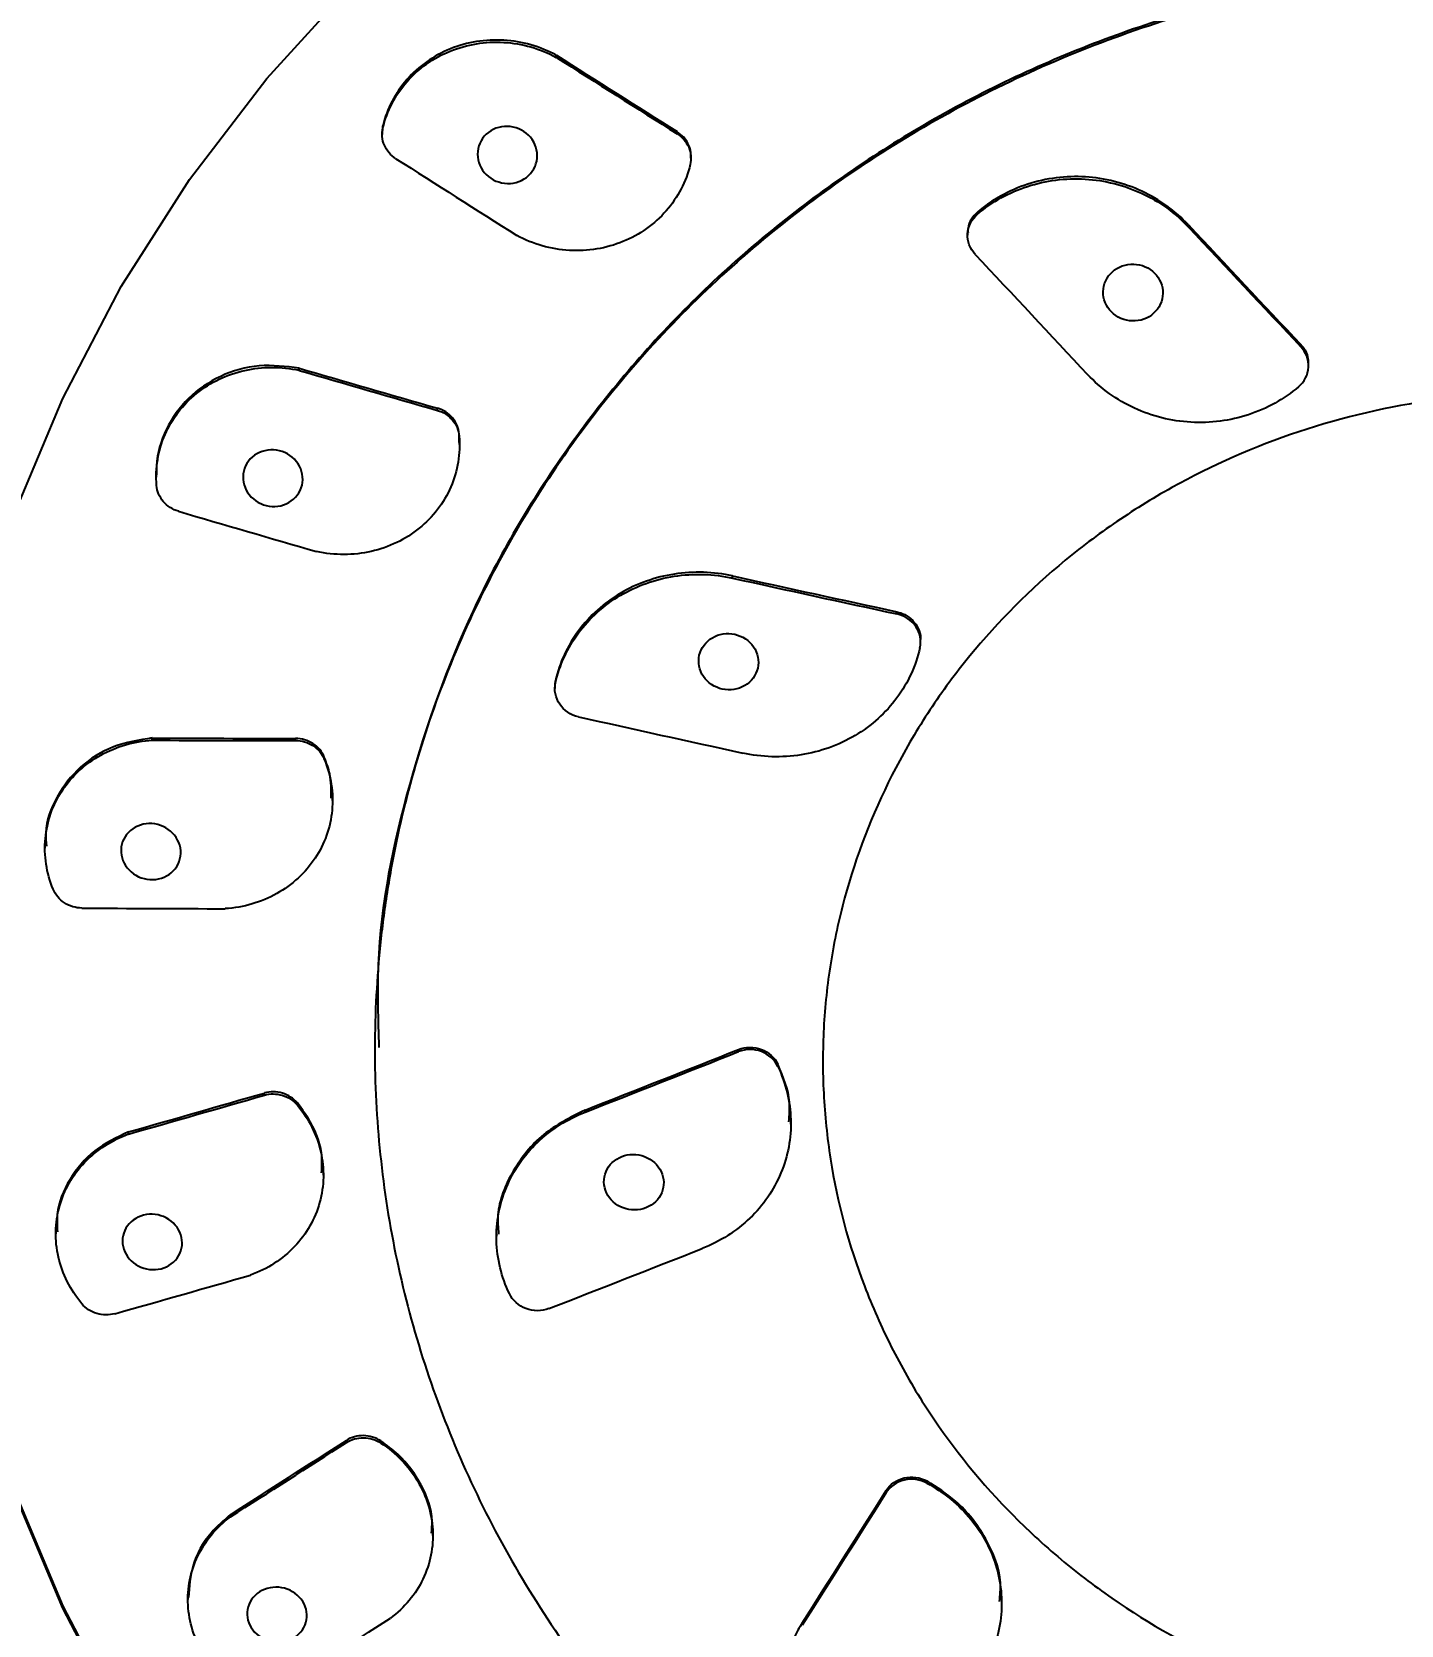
# Model space of a CAD drawing. Header units: millimetres. Extents: x 789 to 1209, y -1956 to -1362.
# Drawn here: x 927.56 to 944.52, y -1479.73 to -1459.99 of the extents above; entities that cross this region are included whole.
import ezdxf

# ---------------------------------------------------------------- set-up
doc = ezdxf.new("R2010")
doc.units = ezdxf.units.MM
doc.header["$LTSCALE"] = 0.1
doc.layers.get('0').update_dxf_attribs({"lineweight": 13})
doc.layers.add('DIM', color=3, linetype='Continuous', lineweight=9)
doc.styles.get("Standard").update_dxf_attribs({"font": 'arial.ttf'})
doc.dimstyles.new('ISO-25', dxfattribs={"dimtxt": 2.5, "dimasz": 2.5, "dimexe": 1.25, "dimexo": 0.625, "dimtad": 1, "dimlfac": 1.333333, "dimtxsty": 'Standard', "dimcen": 2.5, "dimadec": 0, "dimazin": 0, "dimtfac": 1, "dimtmove": 0, "dimatfit": 3, "dimfxl": 0, "dimarcsym": 0})

# ---------------------------------------------------------------- blocks, each defined once
blk = doc.blocks.new('*D54')
at = {"layer": 'Defpoints', "color": 0}
for p in [(909.751, -1423.334), (982.725, -1470.522), (909.751, -1471.879)]:
    blk.add_point(p, dxfattribs=at)
at = {"layer": 'DIM', "color": 0, "linetype": 'ByBlock', "lineweight": -2}
for p, q in [((909.751, -1471.254), (909.751, -1422.084)), ((982.725, -1469.897), (982.725, -1422.084)), ((978.725, -1423.334), (913.751, -1423.334))]:
    blk.add_line(p, q, dxfattribs=at)
at = {"layer": 'DIM', "color": 0}
for points in [[(913.751, -1422.667), (913.751, -1424), (909.751, -1423.334)], [(978.725, -1422.667), (978.725, -1424), (982.725, -1423.334)]]:
    blk.add_solid(points, dxfattribs=at)
at = {"layer": 'DIM', "color": 0, "insert": (946.238, -1420.666), "char_height": 4, "attachment_point": 5}
blk.add_mtext('97', dxfattribs=at)

msp = doc.modelspace()

# ---------------------------------------------------------------- linework, layer by layer
at = {"color": 7, "linetype": 'Continuous', "lineweight": 25}
for p, q in [((934.058, -1460.309), (934.058, -1460.282)), ((931.9, -1461.235), (931.9, -1461.262)), ((931.91, -1461.157), (931.901, -1461.235)), ((931.91, -1461.183), (931.91, -1461.157)), ((935.555, -1461.256), (935.555, -1461.229)), ((935.726, -1461.557), (935.726, -1461.53)), ((939.275, -1462.252), (939.275, -1462.225)), ((939.153, -1462.484), (939.153, -1462.511)), ((941.888, -1462.41), (941.888, -1462.383)), ((943.28, -1463.892), (943.28, -1463.866)), ((943.375, -1464.129), (943.375, -1464.103)), ((930.873, -1464.185), (930.873, -1464.159)), ((932.585, -1464.681), (932.585, -1464.654)), ((932.855, -1465.077), (932.855, -1464.973)), ((932.855, -1465), (932.855, -1464.973)), ((932.859, -1465.104), (932.859, -1465.077)), ((929.102, -1465.48), (929.102, -1465.507)), ((936.242, -1466.759), (936.242, -1466.732)), ((938.277, -1467.202), (938.277, -1467.176)), ((938.57, -1467.55), (938.57, -1467.523)), ((934.048, -1468.057), (934.048, -1468.03)), ((934.04, -1468.101), (934.039, -1468.127)), ((929.053, -1468.766), (929.053, -1468.739)), ((930.828, -1468.771), (930.828, -1468.744)), ((931.184, -1469.002), (931.184, -1468.975)), ((931.286, -1469.512), (931.286, -1469.485)), ((927.723, -1470.078), (927.723, -1470.104)), ((931.81, -1472.572), (931.81, -1472.598)), ((936.315, -1472.624), (936.315, -1472.598)), ((936.803, -1472.808), (936.803, -1472.781)), ((937.36, -1472.721), (937.36, -1472.747)), ((930.441, -1473.163), (930.441, -1473.136)), ((930.85, -1473.286), (930.85, -1473.26)), ((934.414, -1473.374), (934.414, -1473.347)), ((936.963, -1473.521), (936.963, -1473.494)), ((928.76, -1473.644), (928.76, -1473.618)), ((931.172, -1474.153), (931.172, -1474.126)), ((927.857, -1474.854), (927.857, -1474.88)), ((933.317, -1474.884), (933.317, -1474.911)), ((931.457, -1477.466), (931.457, -1477.439)), ((931.884, -1477.472), (931.884, -1477.445)), ((938.144, -1478.086), (938.144, -1478.059)), ((938.649, -1477.969), (938.65, -1477.942)), ((930.021, -1478.386), (930.021, -1478.359)), ((932.529, -1478.616), (932.529, -1478.589)), ((929.494, -1479.385), (929.494, -1479.411)), ((939.575, -1479.462), (939.575, -1479.435)), ((937.104, -1479.727), (937.104, -1479.701))]:
    msp.add_line(p, q, dxfattribs=at)
at = {"color": 7, "linetype": 'Continuous', "lineweight": 25, "flags": 128}
for points in [[(928.668, -1480.903), (927.943, -1479.518), (927.342, -1478.082), (926.871, -1476.604), (926.532, -1475.096), (926.328, -1473.566), (926.26, -1472.025), (926.328, -1470.485), (926.532, -1468.955), (926.871, -1467.446), (927.342, -1465.969), (927.943, -1464.533), (928.668, -1463.148), (929.513, -1461.823), (930.473, -1460.569), (931.54, -1459.392)], [(926.26, -1471.999), (926.328, -1473.539), (926.532, -1475.069), (926.871, -1476.578), (927.342, -1478.055), (927.943, -1479.492), (928.668, -1480.877)], [(937.104, -1479.701), (937.234, -1479.496), (937.364, -1479.291), (937.494, -1479.086), (937.624, -1478.881), (937.754, -1478.676), (937.884, -1478.471), (938.014, -1478.265), (938.144, -1478.059)], [(938.144, -1478.086), (938.014, -1478.292), (937.884, -1478.497), (937.754, -1478.703), (937.624, -1478.908), (937.494, -1479.113), (937.364, -1479.318), (937.234, -1479.523), (937.104, -1479.727)]]:
    msp.add_lwpolyline(points, dxfattribs=at)
at = {"color": 7, "linetype": 'Continuous', "lineweight": 25}
for centre, radius, start, end in [((1262.751, -942.513), 613.289, 237.591572, 237.757041), ((1268.673, -933.169), 624.374, 237.593645, 237.756175), ((1259.977, -946.756), 610.368, 237.504971, 237.67139), ((1477.52, -960.58), 733.968, 223.132321, 223.291077), ((1478.504, -959.679), 735.32, 223.132687, 223.29115), ((1478.406, -959.627), 737.444, 223.01981, 223.178147), ((1083.883, -938.795), 547.192, 253.76196, 253.94858), ((1084.247, -937.53), 548.534, 253.76321, 253.94937), ((1083.839, -938.911), 549.189, 253.6649, 253.85094), ((1051.627, -941.967), 537.301, 257.5991, 257.82124), ((1052.376, -938.543), 540.832, 257.60013, 257.82082), ((1051.746, -941.365), 540.03, 257.44243, 257.66358), ((931.382, -945.004), 523.741, 269.74524, 269.93944), ((931.375, -945.03), 523.742, 269.74595, 269.94015), ((931.447, -946.06), 524.796, 269.64329, 269.8371), ((736.007, -967.494), 543.372, 291.41625, 291.63172), ((736.327, -968.341), 542.491, 291.41637, 291.63219), ((783.16, -962.119), 531.818, 285.88922, 286.07757), ((784.133, -965.566), 528.262, 285.88928, 286.0789), ((737.743, -971.563), 541.077, 291.26309, 291.47925), ((785.271, -969.022), 526.721, 285.78896, 285.97904), ((620.91, -994.06), 574.539, 302.548555, 302.718701), ((620.13, -992.885), 575.972, 302.549701, 302.719425), ((622.003, -995.462), 574.918, 302.459731, 302.629596)]:
    msp.add_arc(centre, radius, start, end, dxfattribs=at)
at = {"color": 7, "linetype": 'Continuous'}
for points, knots in [([(946.178, -1433.594), (945.358, -1433.614), (944.51, -1433.634), (943.114, -1433.716), (942.58, -1433.759), (941.527, -1433.872), (941.005, -1433.94), (939.657, -1434.145), (938.84, -1434.296), (937.208, -1434.649), (936.395, -1434.852), (934.789, -1435.312), (933.994, -1435.568), (931.643, -1436.411), (930.115, -1437.075), (925.657, -1439.375), (922.901, -1441.313), (918.479, -1445.446), (916.706, -1447.539), (914.069, -1451.535), (913.089, -1453.367), (911.885, -1456.233), (911.528, -1457.211), (910.919, -1459.154), (910.663, -1460.122), (910.31, -1461.792), (910.191, -1462.479), (910.031, -1463.577), (909.977, -1463.994), (909.849, -1465.091), (909.776, -1465.807), (909.742, -1466.755), (909.737, -1466.951), (909.737, -1467.282), (909.738, -1467.417), (909.744, -1467.68), (909.75, -1467.815), (909.832, -1468.922)], [0, 0, 0, 0, 0.0460635, 0.0460635, 0.0735971, 0.0735971, 0.1011307, 0.1011307, 0.1452193, 0.1452193, 0.1893079, 0.1893079, 0.2333965, 0.2333965, 0.3215737, 0.3215737, 0.5003563, 0.5003563, 0.6483496, 0.6483496, 0.7619869, 0.7619869, 0.8194737, 0.8194737, 0.8746694, 0.8746694, 0.9132682, 0.9132682, 0.9371293, 0.9371293, 0.9764123, 0.9764123, 0.9864562, 0.9864562, 0.9932218, 0.9932218, 0.9996222, 0.9996222, 0.9996222, 0.9996222]), ([(975.472, -1491.775), (977.214, -1489.589), (978.675, -1487.206), (981.092, -1481.883), (981.964, -1478.911), (982.841, -1472.852), (982.843, -1469.767), (981.98, -1463.706), (981.112, -1460.733), (978.576, -1455.112), (976.904, -1452.465), (972.886, -1447.684), (970.536, -1445.55), (965.331, -1441.94), (962.472, -1440.464), (956.45, -1438.268), (953.284, -1437.548), (946.865, -1436.912), (943.609, -1436.996), (937.236, -1437.961), (934.116, -1438.843), (928.229, -1441.346), (925.46, -1442.968), (920.472, -1446.842), (918.249, -1449.097), (914.833, -1453.656), (913.526, -1455.89), (911.47, -1460.574), (910.718, -1463.026), (909.81, -1468.029), (909.653, -1470.577), (909.974, -1476.2), (910.6, -1479.263), (912.699, -1485.12), (914.173, -1487.91), (916.333, -1490.907), (916.665, -1491.344), (917.007, -1491.774)], [0, 0, 0, 0, 0.054009, 0.054009, 0.114305, 0.114305, 0.174602, 0.174602, 0.234899, 0.234899, 0.295196, 0.295196, 0.355492, 0.355492, 0.415789, 0.415789, 0.476086, 0.476086, 0.536382, 0.536382, 0.596679, 0.596679, 0.656976, 0.656976, 0.717273, 0.717273, 0.767318, 0.767318, 0.817363, 0.817363, 0.867408, 0.867408, 0.928397, 0.928397, 0.989385, 0.989385, 1, 1, 1, 1])]:
    msp.add_open_spline(points, degree=3, knots=knots, dxfattribs=at)
at = {"color": 7, "linetype": 'Continuous', "lineweight": 25}
for points, knots in [([(973.517, -1490.217), (975.385, -1487.872), (976.904, -1485.284), (979.129, -1479.82), (979.834, -1476.944), (980.378, -1471.12), (980.216, -1468.174), (979.037, -1462.433), (978.021, -1459.639), (975.209, -1454.416), (973.415, -1451.987), (969.184, -1447.678), (966.748, -1445.798), (961.418, -1442.729), (958.525, -1441.541), (952.502, -1439.947), (949.371, -1439.54), (943.11, -1439.54), (939.979, -1439.946), (933.955, -1441.541), (931.062, -1442.729), (925.733, -1445.797), (923.297, -1447.677), (919.065, -1451.986), (917.271, -1454.415), (914.459, -1459.638), (913.443, -1462.432), (912.264, -1468.173), (912.102, -1471.119), (912.646, -1476.943), (913.351, -1479.819), (915.575, -1485.283), (917.094, -1487.871), (918.962, -1490.216)], [0, 0, 0, 0, 0.0625, 0.0625, 0.125, 0.125, 0.1875, 0.1875, 0.25, 0.25, 0.3125, 0.3125, 0.375, 0.375, 0.4375, 0.4375, 0.5, 0.5, 0.5625, 0.5625, 0.625, 0.625, 0.6875, 0.6875, 0.75, 0.75, 0.8125, 0.8125, 0.875, 0.875, 0.9375, 0.9375, 1, 1, 1, 1]), ([(940.619, -1484.995), (939.741, -1484.649), (938.914, -1484.228), (937.747, -1483.489), (937.371, -1483.225), (936.643, -1482.66), (936.291, -1482.358), (935.295, -1481.415), (934.704, -1480.733), (933.927, -1479.631), (933.685, -1479.248), (933.243, -1478.463), (933.044, -1478.063), (932.514, -1476.842), (932.246, -1476.001), (931.978, -1474.697), (931.912, -1474.256), (931.826, -1473.378), (931.787, -1472.501), (931.84, -1471.625), (931.914, -1470.968), (931.945, -1470.75), (932.018, -1470.312), (932.06, -1470.093), (932.3, -1469.008), (932.581, -1468.171), (933.13, -1466.958), (933.334, -1466.561), (933.788, -1465.782), (934.036, -1465.402), (934.831, -1464.31), (935.432, -1463.636), (936.442, -1462.707), (936.798, -1462.41), (937.535, -1461.854), (937.916, -1461.595), (939.095, -1460.872), (939.928, -1460.462), (941.251, -1459.961), (941.699, -1459.815), (942.603, -1459.566), (943.06, -1459.462), (943.983, -1459.297), (944.449, -1459.235), (945.392, -1459.154), (945.87, -1459.136), (947.29, -1459.145), (948.225, -1459.237), (949.609, -1459.503), (950.069, -1459.613), (950.978, -1459.877), (951.422, -1460.029), (952.724, -1460.542), (953.55, -1460.96), (954.727, -1461.704), (955.109, -1461.972), (955.836, -1462.536), (956.529, -1463.131), (957.156, -1463.784), (957.75, -1464.468), (958.031, -1464.827), (958.815, -1465.938), (959.252, -1466.715), (959.784, -1467.934), (959.94, -1468.35), (960.143, -1468.987), (960.205, -1469.202), (960.317, -1469.632), (960.367, -1469.848), (960.59, -1470.929), (960.676, -1471.802), (960.667, -1473.123), (960.64, -1473.568), (960.541, -1474.449), (960.468, -1474.883), (960.184, -1476.172), (959.906, -1477.011), (959.351, -1478.238), (959.145, -1478.637), (958.695, -1479.41), (958.45, -1479.785), (957.923, -1480.511), (957.64, -1480.862), (957.036, -1481.541), (956.712, -1481.869), (955.701, -1482.8), (954.97, -1483.352), (953.79, -1484.077), (953.383, -1484.302), (952.539, -1484.716), (952.11, -1484.902), (950.801, -1485.399), (949.9, -1485.648), (948.504, -1485.899), (948.031, -1485.962), (947.089, -1486.043), (946.618, -1486.061), (945.679, -1486.056), (945.209, -1486.031), (944.271, -1485.94), (943.801, -1485.872), (942.402, -1485.604), (941.497, -1485.342), (940.619, -1484.995)], [0, 0, 0, 0, 0.03125, 0.03125, 0.046875, 0.046875, 0.0625, 0.0625, 0.09375, 0.09375, 0.109375, 0.109375, 0.125, 0.125, 0.15625, 0.15625, 0.171875, 0.171875, 0.1875, 0.203125, 0.203125, 0.210937, 0.210937, 0.21875, 0.21875, 0.25, 0.25, 0.265625, 0.265625, 0.28125, 0.28125, 0.3125, 0.3125, 0.328125, 0.328125, 0.34375, 0.34375, 0.375, 0.375, 0.390625, 0.390625, 0.40625, 0.40625, 0.421875, 0.421875, 0.4375, 0.4375, 0.46875, 0.46875, 0.484375, 0.484375, 0.5, 0.5, 0.53125, 0.53125, 0.546875, 0.546875, 0.5625, 0.578125, 0.578125, 0.59375, 0.59375, 0.625, 0.625, 0.640625, 0.640625, 0.648437, 0.648437, 0.65625, 0.65625, 0.6875, 0.6875, 0.703125, 0.703125, 0.71875, 0.71875, 0.75, 0.75, 0.765625, 0.765625, 0.78125, 0.78125, 0.796875, 0.796875, 0.8125, 0.8125, 0.84375, 0.84375, 0.859375, 0.859375, 0.875, 0.875, 0.90625, 0.90625, 0.921875, 0.921875, 0.9375, 0.9375, 0.953125, 0.953125, 0.96875, 0.96875, 1, 1, 1, 1]), ([(960.64, -1472.57), (960.65, -1472.44), (960.713, -1471.555), (960.429, -1469.913), (959.783, -1467.725), (958.707, -1465.675), (957.294, -1463.818), (955.558, -1462.214), (953.564, -1460.899), (951.357, -1459.921), (949.009, -1459.295), (946.58, -1459.054), (944.141, -1459.189), (941.764, -1459.711), (939.511, -1460.591), (937.453, -1461.818), (935.638, -1463.344), (934.133, -1465.138), (932.958, -1467.138), (932.191, -1469.295), (931.812, -1471.132), (931.85, -1472.23), (931.861, -1472.571)], [0, 0, 0, 0, 0.009277, 0.062972, 0.116667, 0.170362, 0.224057, 0.277752, 0.331447, 0.385141, 0.438836, 0.492531, 0.546225, 0.59992, 0.653614, 0.707309, 0.761003, 0.814698, 0.868393, 0.922088, 0.975782, 1, 1, 1, 1]), ([(934.058, -1460.282), (933.958, -1460.228), (933.853, -1460.185), (933.635, -1460.122), (933.521, -1460.103), (933.182, -1460.083), (932.952, -1460.119), (932.642, -1460.245), (932.543, -1460.299), (932.363, -1460.426), (932.28, -1460.5), (932.136, -1460.666), (932.074, -1460.755), (931.974, -1460.947), (931.935, -1461.05), (931.91, -1461.157)], [0, 0, 0, 0, 0.125, 0.125, 0.25, 0.25, 0.5, 0.5, 0.625, 0.625, 0.75, 0.75, 0.875, 0.875, 1, 1, 1, 1]), ([(931.91, -1461.183), (931.935, -1461.077), (931.973, -1460.976), (932.073, -1460.784), (932.135, -1460.692), (932.351, -1460.447), (932.536, -1460.315), (932.847, -1460.189), (932.957, -1460.158), (933.179, -1460.122), (933.293, -1460.116), (933.52, -1460.129), (933.632, -1460.148), (933.851, -1460.211), (933.958, -1460.254), (934.058, -1460.309)], [0, 0, 0, 0, 0.125, 0.125, 0.25, 0.25, 0.5, 0.5, 0.625, 0.625, 0.75, 0.75, 0.875, 0.875, 1, 1, 1, 1]), ([(932.071, -1461.564), (932.007, -1461.523), (931.957, -1461.465), (931.899, -1461.329), (931.893, -1461.253), (931.91, -1461.183)], [0, 0, 0, 0, 0.5, 0.5, 1, 1, 1, 1]), ([(933.31, -1461.84), (933.22, -1461.802), (933.147, -1461.73), (933.073, -1461.558), (933.073, -1461.458), (933.147, -1461.289), (933.22, -1461.22), (933.4, -1461.153), (933.504, -1461.156), (933.682, -1461.231), (933.756, -1461.303), (933.83, -1461.474), (933.831, -1461.574), (933.757, -1461.744), (933.683, -1461.813), (933.505, -1461.88), (933.401, -1461.877), (933.31, -1461.84)], [0, 0, 0, 0, 0.125, 0.125, 0.25, 0.25, 0.375, 0.375, 0.5, 0.5, 0.625, 0.625, 0.75, 0.75, 0.875, 0.875, 1, 1, 1, 1]), ([(935.724, -1461.53), (935.725, -1461.526), (935.73, -1461.483), (935.705, -1461.4), (935.646, -1461.298), (935.584, -1461.251), (935.555, -1461.229)], [0, 0, 0, 0, 0.033285, 0.369255, 0.70602, 1, 1, 1, 1]), ([(935.555, -1461.256), (935.619, -1461.296), (935.669, -1461.355), (935.727, -1461.49), (935.733, -1461.566), (935.716, -1461.636)], [0, 0, 0, 0, 0.5, 0.5, 1, 1, 1, 1]), ([(935.716, -1461.636), (935.691, -1461.742), (935.653, -1461.843), (935.553, -1462.035), (935.491, -1462.127), (935.275, -1462.374), (935.09, -1462.506), (934.78, -1462.632), (934.669, -1462.664), (934.448, -1462.7), (934.333, -1462.706), (934.106, -1462.693), (933.994, -1462.674), (933.775, -1462.612), (933.668, -1462.569), (933.568, -1462.515)], [0, 0, 0, 0, 0.125, 0.125, 0.25, 0.25, 0.5, 0.5, 0.625, 0.625, 0.75, 0.75, 0.875, 0.875, 1, 1, 1, 1]), ([(941.888, -1462.383), (941.806, -1462.296), (941.717, -1462.218), (941.524, -1462.079), (941.419, -1462.017), (941.201, -1461.916), (941.088, -1461.876), (940.853, -1461.816), (940.732, -1461.797), (940.491, -1461.782), (940.37, -1461.786), (940.13, -1461.816), (940.011, -1461.843), (939.67, -1461.954), (939.457, -1462.071), (939.275, -1462.225)], [0, 0, 0, 0, 0.125, 0.125, 0.25, 0.25, 0.375, 0.375, 0.5, 0.5, 0.625, 0.625, 0.75, 0.75, 1, 1, 1, 1]), ([(939.275, -1462.252), (939.365, -1462.175), (939.462, -1462.108), (939.67, -1461.993), (939.782, -1461.944), (940.009, -1461.87), (940.126, -1461.844), (940.367, -1461.813), (940.489, -1461.809), (940.73, -1461.824), (940.85, -1461.842), (941.086, -1461.902), (941.199, -1461.942), (941.417, -1462.043), (941.523, -1462.104), (941.717, -1462.244), (941.806, -1462.323), (941.888, -1462.41)], [0, 0, 0, 0, 0.125, 0.125, 0.25, 0.25, 0.375, 0.375, 0.5, 0.5, 0.625, 0.625, 0.75, 0.75, 0.875, 0.875, 1, 1, 1, 1]), ([(939.248, -1462.749), (939.183, -1462.68), (939.148, -1462.586), (939.158, -1462.402), (939.202, -1462.313), (939.275, -1462.252)], [0, 0, 0, 0, 0.5, 0.5, 1, 1, 1, 1]), ([(939.275, -1462.225), (939.248, -1462.253), (939.194, -1462.309), (939.155, -1462.404), (939.157, -1462.464), (939.158, -1462.484)], [0, 0, 0, 0, 0.387771, 0.791339, 1, 1, 1, 1]), ([(941.122, -1463.565), (941.217, -1463.586), (941.319, -1463.57), (941.482, -1463.472), (941.542, -1463.391), (941.584, -1463.212), (941.566, -1463.115), (941.462, -1462.957), (941.377, -1462.9), (941.188, -1462.858), (941.085, -1462.874), (940.922, -1462.971), (940.862, -1463.051), (940.819, -1463.232), (940.838, -1463.33), (940.941, -1463.486), (941.026, -1463.544), (941.122, -1463.565)], [0, 0, 0, 0, 0.125, 0.125, 0.25, 0.25, 0.375, 0.375, 0.5, 0.5, 0.625, 0.625, 0.75, 0.75, 0.875, 0.875, 1, 1, 1, 1]), ([(943.253, -1464.389), (943.325, -1464.328), (943.37, -1464.239), (943.38, -1464.054), (943.345, -1463.961), (943.28, -1463.892)], [0, 0, 0, 0, 0.5, 0.5, 1, 1, 1, 1]), ([(943.28, -1463.866), (943.293, -1463.88), (943.331, -1463.925), (943.37, -1464.007), (943.371, -1464.075), (943.371, -1464.103)], [0, 0, 0, 0, 0.215683, 0.673599, 1, 1, 1, 1]), ([(929.106, -1465.611), (929.097, -1465.502), (929.102, -1465.395), (929.137, -1465.184), (929.168, -1465.079), (929.297, -1464.785), (929.432, -1464.608), (929.687, -1464.403), (929.782, -1464.343), (929.981, -1464.248), (930.088, -1464.211), (930.308, -1464.161), (930.419, -1464.149), (930.646, -1464.148), (930.761, -1464.161), (930.873, -1464.185)], [0, 0, 0, 0, 0.125, 0.125, 0.25, 0.25, 0.5, 0.5, 0.625, 0.625, 0.75, 0.75, 0.875, 0.875, 1, 1, 1, 1]), ([(930.873, -1464.159), (930.706, -1464.138), (930.373, -1464.096), (929.888, -1464.237), (929.482, -1464.512), (929.206, -1464.904), (929.102, -1465.248), (929.106, -1465.442), (929.106, -1465.48)], [0, 0, 0, 0, 0.1914328, 0.3829431, 0.57394, 0.7641854, 0.9539457, 1, 1, 1, 1]), ([(943.253, -1464.389), (943.162, -1464.466), (943.065, -1464.533), (942.857, -1464.649), (942.746, -1464.698), (942.517, -1464.773), (942.4, -1464.799), (942.161, -1464.831), (942.038, -1464.835), (941.797, -1464.821), (941.678, -1464.803), (941.442, -1464.744), (941.327, -1464.704), (941.001, -1464.553), (940.802, -1464.41), (940.64, -1464.237)], [0, 0, 0, 0, 0.125, 0.125, 0.25, 0.25, 0.375, 0.375, 0.5, 0.5, 0.625, 0.625, 0.75, 0.75, 1, 1, 1, 1]), ([(942.432, -1480.23), (941.902, -1479.996), (941.406, -1479.716), (940.709, -1479.233), (940.485, -1479.062), (940.054, -1478.696), (939.846, -1478.502), (939.261, -1477.897), (938.917, -1477.463), (938.47, -1476.767), (938.332, -1476.526), (938.083, -1476.032), (937.972, -1475.781), (937.68, -1475.017), (937.54, -1474.494), (937.412, -1473.685), (937.384, -1473.412), (937.356, -1472.871), (937.357, -1472.331), (937.414, -1471.793), (937.5, -1471.257), (937.557, -1470.989), (937.772, -1470.196), (937.968, -1469.688), (938.34, -1468.955), (938.477, -1468.716), (938.778, -1468.249), (938.941, -1468.021), (939.461, -1467.37), (939.85, -1466.97), (940.497, -1466.424), (940.724, -1466.25), (941.193, -1465.926), (941.435, -1465.776), (942.18, -1465.361), (942.704, -1465.13), (943.808, -1464.762), (944.372, -1464.632), (945.23, -1464.514), (945.518, -1464.487), (946.1, -1464.461), (946.395, -1464.461), (947.267, -1464.502), (947.839, -1464.582), (948.683, -1464.779), (948.963, -1464.859), (949.514, -1465.043), (949.783, -1465.147), (950.568, -1465.495), (951.065, -1465.772), (951.767, -1466.259), (951.995, -1466.433), (952.425, -1466.798), (952.834, -1467.181), (953.201, -1467.598), (953.547, -1468.033), (953.71, -1468.261), (954.16, -1468.963), (954.407, -1469.452), (954.699, -1470.214), (954.784, -1470.474), (954.926, -1471.002), (954.983, -1471.271), (955.11, -1472.075), (955.138, -1472.614), (955.095, -1473.427), (955.066, -1473.7), (954.98, -1474.238), (954.923, -1474.504), (954.711, -1475.289), (954.516, -1475.798), (954.141, -1476.538), (954.002, -1476.779), (953.704, -1477.243), (953.382, -1477.692), (953.014, -1478.11), (952.623, -1478.512), (952.415, -1478.706), (951.767, -1479.253), (951.302, -1479.574), (950.307, -1480.13), (949.773, -1480.366), (948.681, -1480.73), (948.119, -1480.861), (947.254, -1480.981), (946.961, -1481.008), (946.38, -1481.034), (945.801, -1481.034), (945.225, -1480.981), (944.651, -1480.901), (944.364, -1480.848), (943.511, -1480.649), (942.962, -1480.465), (942.432, -1480.23)], [0, 0, 0, 0, 0.03125, 0.03125, 0.046875, 0.046875, 0.0625, 0.0625, 0.09375, 0.09375, 0.109375, 0.109375, 0.125, 0.125, 0.15625, 0.15625, 0.171875, 0.171875, 0.1875, 0.203125, 0.203125, 0.21875, 0.21875, 0.25, 0.25, 0.265625, 0.265625, 0.28125, 0.28125, 0.3125, 0.3125, 0.328125, 0.328125, 0.34375, 0.34375, 0.375, 0.375, 0.40625, 0.40625, 0.421875, 0.421875, 0.4375, 0.4375, 0.46875, 0.46875, 0.484375, 0.484375, 0.5, 0.5, 0.53125, 0.53125, 0.546875, 0.546875, 0.5625, 0.578125, 0.578125, 0.59375, 0.59375, 0.625, 0.625, 0.640625, 0.640625, 0.65625, 0.65625, 0.6875, 0.6875, 0.703125, 0.703125, 0.71875, 0.71875, 0.75, 0.75, 0.765625, 0.765625, 0.78125, 0.796875, 0.796875, 0.8125, 0.8125, 0.84375, 0.84375, 0.875, 0.875, 0.90625, 0.90625, 0.921875, 0.921875, 0.9375, 0.953125, 0.953125, 0.96875, 0.96875, 1, 1, 1, 1]), ([(932.855, -1464.973), (932.85, -1464.901), (932.82, -1464.831), (932.724, -1464.718), (932.658, -1464.675), (932.585, -1464.654)], [0, 0, 0, 0, 0.5, 0.5, 1, 1, 1, 1]), ([(932.585, -1464.681), (932.658, -1464.702), (932.724, -1464.744), (932.82, -1464.857), (932.85, -1464.928), (932.855, -1465)], [0, 0, 0, 0, 0.5, 0.5, 1, 1, 1, 1]), ([(932.855, -1465), (932.864, -1465.108), (932.859, -1465.215), (932.824, -1465.427), (932.793, -1465.532), (932.708, -1465.728), (932.652, -1465.822), (932.52, -1465.995), (932.445, -1466.072), (932.274, -1466.21), (932.18, -1466.27), (931.981, -1466.366), (931.873, -1466.403), (931.545, -1466.478), (931.313, -1466.479), (931.088, -1466.43)], [0, 0, 0, 0, 0.125, 0.125, 0.25, 0.25, 0.375, 0.375, 0.5, 0.5, 0.625, 0.625, 0.75, 0.75, 1, 1, 1, 1]), ([(930.679, -1465.852), (930.588, -1465.882), (930.485, -1465.876), (930.308, -1465.797), (930.236, -1465.723), (930.167, -1465.551), (930.169, -1465.452), (930.248, -1465.285), (930.323, -1465.22), (930.504, -1465.16), (930.608, -1465.165), (930.784, -1465.244), (930.856, -1465.317), (930.927, -1465.491), (930.924, -1465.59), (930.846, -1465.755), (930.77, -1465.821), (930.679, -1465.852)], [0, 0, 0, 0, 0.125, 0.125, 0.25, 0.25, 0.375, 0.375, 0.5, 0.5, 0.625, 0.625, 0.75, 0.75, 0.875, 0.875, 1, 1, 1, 1]), ([(929.376, -1465.931), (929.303, -1465.91), (929.238, -1465.867), (929.141, -1465.753), (929.112, -1465.683), (929.106, -1465.611)], [0, 0, 0, 0, 0.5, 0.5, 1, 1, 1, 1]), ([(936.242, -1466.732), (936.122, -1466.706), (936.003, -1466.691), (935.762, -1466.683), (935.639, -1466.691), (935.401, -1466.727), (935.285, -1466.757), (935.061, -1466.836), (934.951, -1466.888), (934.749, -1467.007), (934.655, -1467.076), (934.48, -1467.233), (934.401, -1467.319), (934.196, -1467.595), (934.098, -1467.808), (934.048, -1468.03)], [0, 0, 0, 0, 0.125, 0.125, 0.25, 0.25, 0.375, 0.375, 0.5, 0.5, 0.625, 0.625, 0.75, 0.75, 1, 1, 1, 1]), ([(934.048, -1468.057), (934.098, -1467.834), (934.195, -1467.624), (934.402, -1467.345), (934.48, -1467.26), (934.652, -1467.105), (934.748, -1467.034), (934.951, -1466.914), (935.058, -1466.864), (935.283, -1466.784), (935.401, -1466.754), (935.756, -1466.699), (936.003, -1466.706), (936.242, -1466.759)], [0, 0, 0, 0, 0.25, 0.25, 0.375, 0.375, 0.5, 0.5, 0.625, 0.625, 0.75, 0.75, 1, 1, 1, 1]), ([(938.277, -1467.176), (938.31, -1467.185), (938.383, -1467.207), (938.478, -1467.28), (938.545, -1467.38), (938.573, -1467.467), (938.568, -1467.515), (938.567, -1467.523)], [0, 0, 0, 0, 0.204741, 0.451809, 0.698926, 0.945927, 1, 1, 1, 1]), ([(938.562, -1467.621), (938.582, -1467.532), (938.563, -1467.434), (938.458, -1467.28), (938.372, -1467.223), (938.277, -1467.202)], [0, 0, 0, 0, 0.5, 0.5, 1, 1, 1, 1]), ([(936.114, -1468.134), (936.21, -1468.155), (936.311, -1468.138), (936.474, -1468.043), (936.533, -1467.962), (936.573, -1467.785), (936.555, -1467.688), (936.449, -1467.532), (936.363, -1467.475), (936.174, -1467.433), (936.072, -1467.449), (935.91, -1467.545), (935.85, -1467.624), (935.809, -1467.804), (935.828, -1467.9), (935.933, -1468.055), (936.019, -1468.112), (936.114, -1468.134)], [0, 0, 0, 0, 0.125, 0.125, 0.25, 0.25, 0.375, 0.375, 0.5, 0.5, 0.625, 0.625, 0.75, 0.75, 0.875, 0.875, 1, 1, 1, 1]), ([(938.562, -1467.621), (938.537, -1467.733), (938.5, -1467.841), (938.405, -1468.048), (938.345, -1468.149), (938.208, -1468.335), (938.13, -1468.421), (937.957, -1468.577), (937.861, -1468.648), (937.557, -1468.828), (937.326, -1468.911), (936.971, -1468.967), (936.849, -1468.974), (936.606, -1468.967), (936.486, -1468.952), (936.368, -1468.926)], [0, 0, 0, 0, 0.125, 0.125, 0.25, 0.25, 0.375, 0.375, 0.5, 0.5, 0.75, 0.75, 0.875, 0.875, 1, 1, 1, 1]), ([(934.332, -1468.477), (934.237, -1468.456), (934.152, -1468.398), (934.047, -1468.243), (934.027, -1468.146), (934.048, -1468.057)], [0, 0, 0, 0, 0.5, 0.5, 1, 1, 1, 1]), ([(934.048, -1468.03), (934.042, -1468.053), (934.036, -1468.076), (934.04, -1468.1), (934.04, -1468.101)], [0, 0, 0, 0, 0.962052, 1, 1, 1, 1]), ([(927.825, -1470.613), (927.783, -1470.513), (927.754, -1470.409), (927.722, -1470.196), (927.718, -1470.089), (927.738, -1469.878), (927.761, -1469.772), (927.832, -1469.572), (927.88, -1469.477), (927.999, -1469.298), (928.069, -1469.216), (928.228, -1469.07), (928.318, -1469.005), (928.606, -1468.845), (928.825, -1468.78), (929.053, -1468.766)], [0, 0, 0, 0, 0.125, 0.125, 0.25, 0.25, 0.375, 0.375, 0.5, 0.5, 0.625, 0.625, 0.75, 0.75, 1, 1, 1, 1]), ([(929.053, -1468.739), (928.889, -1468.765), (928.561, -1468.817), (928.143, -1469.084), (927.855, -1469.458), (927.717, -1469.812), (927.737, -1470.022), (927.742, -1470.077)], [0, 0, 0, 0, 0.2304365, 0.4609619, 0.6908762, 0.9198786, 1, 1, 1, 1]), ([(931.184, -1468.975), (931.156, -1468.908), (931.106, -1468.849), (930.98, -1468.767), (930.904, -1468.744), (930.828, -1468.744)], [0, 0, 0, 0, 0.5, 0.5, 1, 1, 1, 1]), ([(930.828, -1468.771), (930.904, -1468.771), (930.98, -1468.793), (931.106, -1468.875), (931.156, -1468.934), (931.184, -1469.002)], [0, 0, 0, 0, 0.5, 0.5, 1, 1, 1, 1]), ([(931.184, -1469.002), (931.225, -1469.103), (931.254, -1469.207), (931.287, -1469.419), (931.29, -1469.528), (931.27, -1469.739), (931.247, -1469.844), (931.176, -1470.045), (931.128, -1470.14), (930.951, -1470.408), (930.786, -1470.559), (930.498, -1470.72), (930.396, -1470.763), (930.181, -1470.826), (930.069, -1470.846), (929.955, -1470.853)], [0, 0, 0, 0, 0.125, 0.125, 0.25, 0.25, 0.375, 0.375, 0.5, 0.5, 0.75, 0.75, 0.875, 0.875, 1, 1, 1, 1]), ([(931.267, -1469.486), (931.269, -1469.384), (931.273, -1469.21), (931.21, -1469.045), (931.184, -1468.975)], [0, 0, 0, 0, 0.581404, 1, 1, 1, 1]), ([(928.883, -1470.457), (928.794, -1470.416), (928.723, -1470.343), (928.655, -1470.171), (928.659, -1470.073), (928.739, -1469.91), (928.814, -1469.846), (928.997, -1469.788), (929.1, -1469.795), (929.276, -1469.875), (929.347, -1469.949), (929.416, -1470.121), (929.413, -1470.218), (929.332, -1470.383), (929.256, -1470.446), (929.075, -1470.504), (928.971, -1470.498), (928.883, -1470.457)], [0, 0, 0, 0, 0.125, 0.125, 0.25, 0.25, 0.375, 0.375, 0.5, 0.5, 0.625, 0.625, 0.75, 0.75, 0.875, 0.875, 1, 1, 1, 1]), ([(928.18, -1470.845), (928.104, -1470.845), (928.029, -1470.822), (927.902, -1470.74), (927.853, -1470.681), (927.825, -1470.613)], [0, 0, 0, 0, 0.5, 0.5, 1, 1, 1, 1]), ([(936.315, -1472.598), (936.404, -1472.562), (936.508, -1472.562), (936.688, -1472.63), (936.764, -1472.698), (936.803, -1472.781)], [0, 0, 0, 0, 0.5, 0.5, 1, 1, 1, 1]), ([(936.803, -1472.808), (936.764, -1472.725), (936.688, -1472.656), (936.508, -1472.589), (936.403, -1472.589), (936.315, -1472.624)], [0, 0, 0, 0, 0.5, 0.5, 1, 1, 1, 1]), ([(936.938, -1473.494), (936.945, -1473.412), (936.967, -1473.168), (936.869, -1472.936), (936.803, -1472.781)], [0, 0, 0, 0, 0.335193, 1, 1, 1, 1]), ([(936.803, -1472.808), (936.901, -1473.016), (936.956, -1473.242), (936.966, -1473.579), (936.957, -1473.693), (936.916, -1473.915), (936.884, -1474.023), (936.797, -1474.231), (936.742, -1474.332), (936.613, -1474.52), (936.539, -1474.607), (936.372, -1474.767), (936.279, -1474.84), (936.083, -1474.965), (935.977, -1475.019), (935.866, -1475.063)], [0, 0, 0, 0, 0.25, 0.25, 0.375, 0.375, 0.5, 0.5, 0.625, 0.625, 0.75, 0.75, 0.875, 0.875, 1, 1, 1, 1]), ([(930.85, -1473.26), (930.802, -1473.203), (930.737, -1473.16), (930.592, -1473.116), (930.513, -1473.115), (930.441, -1473.136)], [0, 0, 0, 0, 0.5, 0.5, 1, 1, 1, 1]), ([(930.441, -1473.163), (930.513, -1473.142), (930.591, -1473.143), (930.736, -1473.186), (930.802, -1473.229), (930.85, -1473.286)], [0, 0, 0, 0, 0.5, 0.5, 1, 1, 1, 1]), ([(930.85, -1473.286), (930.92, -1473.371), (930.981, -1473.463), (931.079, -1473.658), (931.115, -1473.759), (931.163, -1473.967), (931.174, -1474.074), (931.17, -1474.285), (931.154, -1474.391), (931.098, -1474.594), (931.058, -1474.691), (930.952, -1474.876), (930.888, -1474.962), (930.741, -1475.116), (930.656, -1475.187), (930.473, -1475.305), (930.375, -1475.354), (930.269, -1475.392)], [0, 0, 0, 0, 0.125, 0.125, 0.25, 0.25, 0.375, 0.375, 0.5, 0.5, 0.625, 0.625, 0.75, 0.75, 0.875, 0.875, 1, 1, 1, 1]), ([(931.151, -1474.126), (931.155, -1474.044), (931.164, -1473.807), (931.035, -1473.506), (930.894, -1473.319), (930.85, -1473.26)], [0, 0, 0, 0, 0.268132, 0.767302, 1, 1, 1, 1]), ([(933.476, -1475.621), (933.427, -1475.517), (933.389, -1475.411), (933.336, -1475.19), (933.32, -1475.076), (933.311, -1474.74), (933.353, -1474.514), (933.482, -1474.204), (933.537, -1474.103), (933.667, -1473.915), (933.741, -1473.828), (933.907, -1473.669), (934, -1473.597), (934.197, -1473.471), (934.302, -1473.418), (934.414, -1473.374)], [0, 0, 0, 0, 0.125, 0.125, 0.25, 0.25, 0.5, 0.5, 0.625, 0.625, 0.75, 0.75, 0.875, 0.875, 1, 1, 1, 1]), ([(934.414, -1473.347), (934.233, -1473.438), (933.87, -1473.621), (933.503, -1474.09), (933.316, -1474.533), (933.336, -1474.805), (933.342, -1474.883)], [0, 0, 0, 0, 0.291629, 0.586367, 0.880798, 1, 1, 1, 1]), ([(928.18, -1475.746), (928.109, -1475.661), (928.048, -1475.569), (927.951, -1475.374), (927.914, -1475.274), (927.866, -1475.065), (927.855, -1474.959), (927.86, -1474.749), (927.875, -1474.643), (927.931, -1474.44), (927.972, -1474.344), (928.077, -1474.159), (928.141, -1474.073), (928.289, -1473.919), (928.373, -1473.849), (928.556, -1473.731), (928.655, -1473.682), (928.76, -1473.644)], [0, 0, 0, 0, 0.125, 0.125, 0.25, 0.25, 0.375, 0.375, 0.5, 0.5, 0.625, 0.625, 0.75, 0.75, 0.875, 0.875, 1, 1, 1, 1]), ([(928.76, -1473.618), (928.613, -1473.687), (928.317, -1473.826), (928.016, -1474.196), (927.859, -1474.556), (927.874, -1474.782), (927.878, -1474.854)], [0, 0, 0, 0, 0.2892107, 0.5785428, 0.8670976, 1, 1, 1, 1]), ([(934.792, -1474.508), (934.869, -1474.565), (934.969, -1474.592), (935.16, -1474.574), (935.251, -1474.528), (935.37, -1474.389), (935.398, -1474.297), (935.373, -1474.116), (935.322, -1474.031), (935.169, -1473.918), (935.068, -1473.89), (934.877, -1473.908), (934.787, -1473.953), (934.667, -1474.094), (934.639, -1474.186), (934.663, -1474.365), (934.714, -1474.451), (934.792, -1474.508)], [0, 0, 0, 0, 0.125, 0.125, 0.25, 0.25, 0.375, 0.375, 0.5, 0.5, 0.625, 0.625, 0.75, 0.75, 0.875, 0.875, 1, 1, 1, 1]), ([(928.913, -1475.294), (928.822, -1475.257), (928.749, -1475.186), (928.674, -1475.018), (928.674, -1474.921), (928.748, -1474.758), (928.821, -1474.692), (929.001, -1474.628), (929.104, -1474.631), (929.283, -1474.705), (929.357, -1474.776), (929.432, -1474.944), (929.432, -1475.041), (929.358, -1475.206), (929.284, -1475.271), (929.107, -1475.334), (929.003, -1475.332), (928.913, -1475.294)], [0, 0, 0, 0, 0.125, 0.125, 0.25, 0.25, 0.375, 0.375, 0.5, 0.5, 0.625, 0.625, 0.75, 0.75, 0.875, 0.875, 1, 1, 1, 1]), ([(928.589, -1475.87), (928.516, -1475.891), (928.438, -1475.89), (928.293, -1475.846), (928.227, -1475.803), (928.18, -1475.746)], [0, 0, 0, 0, 0.5, 0.5, 1, 1, 1, 1]), ([(933.965, -1475.807), (933.876, -1475.841), (933.772, -1475.841), (933.592, -1475.773), (933.516, -1475.704), (933.476, -1475.621)], [0, 0, 0, 0, 0.5, 0.5, 1, 1, 1, 1]), ([(931.884, -1477.445), (931.82, -1477.404), (931.745, -1477.381), (931.594, -1477.379), (931.519, -1477.4), (931.457, -1477.439)], [0, 0, 0, 0, 0.5, 0.5, 1, 1, 1, 1]), ([(931.457, -1477.466), (931.519, -1477.426), (931.593, -1477.406), (931.745, -1477.408), (931.82, -1477.431), (931.884, -1477.472)], [0, 0, 0, 0, 0.5, 0.5, 1, 1, 1, 1]), ([(932.51, -1478.588), (932.516, -1478.538), (932.537, -1478.336), (932.401, -1477.986), (932.163, -1477.65), (931.957, -1477.5), (931.884, -1477.445)], [0, 0, 0, 0, 0.113819, 0.460327, 0.806031, 1, 1, 1, 1]), ([(931.884, -1477.472), (931.978, -1477.534), (932.064, -1477.605), (932.217, -1477.763), (932.285, -1477.852), (932.451, -1478.13), (932.516, -1478.338), (932.533, -1478.652), (932.525, -1478.758), (932.485, -1478.962), (932.451, -1479.062), (932.36, -1479.251), (932.304, -1479.34), (932.168, -1479.503), (932.089, -1479.578), (932.002, -1479.643)], [0, 0, 0, 0, 0.125, 0.125, 0.25, 0.25, 0.5, 0.5, 0.625, 0.625, 0.75, 0.75, 0.875, 0.875, 1, 1, 1, 1]), ([(938.144, -1478.059), (938.193, -1477.982), (938.275, -1477.926), (938.462, -1477.882), (938.565, -1477.896), (938.65, -1477.942)], [0, 0, 0, 0, 0.5, 0.5, 1, 1, 1, 1]), ([(938.649, -1477.969), (938.565, -1477.923), (938.462, -1477.909), (938.275, -1477.952), (938.192, -1478.01), (938.144, -1478.086)], [0, 0, 0, 0, 0.5, 0.5, 1, 1, 1, 1]), ([(938.649, -1477.969), (938.755, -1478.026), (938.853, -1478.093), (939.035, -1478.242), (939.119, -1478.326), (939.266, -1478.505), (939.33, -1478.6), (939.437, -1478.802), (939.48, -1478.908), (939.574, -1479.231), (939.59, -1479.459), (939.543, -1479.788), (939.515, -1479.898), (939.437, -1480.107), (939.387, -1480.207), (939.327, -1480.302)], [0, 0, 0, 0, 0.125, 0.125, 0.25, 0.25, 0.375, 0.375, 0.5, 0.5, 0.75, 0.75, 0.875, 0.875, 1, 1, 1, 1]), ([(939.549, -1479.434), (939.556, -1479.357), (939.579, -1479.09), (939.396, -1478.643), (939.068, -1478.208), (938.773, -1478.02), (938.65, -1477.942)], [0, 0, 0, 0, 0.129697, 0.450819, 0.771485, 1, 1, 1, 1]), ([(930.139, -1480.553), (930.045, -1480.49), (929.959, -1480.42), (929.806, -1480.262), (929.738, -1480.173), (929.572, -1479.896), (929.507, -1479.688), (929.49, -1479.375), (929.498, -1479.269), (929.538, -1479.066), (929.572, -1478.966), (929.663, -1478.777), (929.719, -1478.689), (929.855, -1478.525), (929.934, -1478.451), (930.021, -1478.386)], [0, 0, 0, 0, 0.125, 0.125, 0.25, 0.25, 0.5, 0.5, 0.625, 0.625, 0.75, 0.75, 0.875, 0.875, 1, 1, 1, 1]), ([(930.021, -1478.359), (929.937, -1478.432), (929.734, -1478.608), (929.531, -1478.965), (929.512, -1479.252), (929.503, -1479.386)], [0, 0, 0, 0, 0.273269, 0.661736, 1, 1, 1, 1]), ([(930.436, -1479.898), (930.348, -1479.856), (930.28, -1479.782), (930.216, -1479.612), (930.223, -1479.517), (930.308, -1479.36), (930.385, -1479.299), (930.569, -1479.246), (930.672, -1479.255), (930.846, -1479.337), (930.916, -1479.411), (930.979, -1479.581), (930.973, -1479.676), (930.888, -1479.835), (930.81, -1479.895), (930.628, -1479.948), (930.524, -1479.94), (930.436, -1479.898)], [0, 0, 0, 0, 0.125, 0.125, 0.25, 0.25, 0.375, 0.375, 0.5, 0.5, 0.625, 0.625, 0.75, 0.75, 0.875, 0.875, 1, 1, 1, 1]), ([(937.104, -1479.701), (937.086, -1479.731), (936.968, -1479.926), (936.85, -1480.212), (936.874, -1480.47), (936.88, -1480.538)], [0, 0, 0, 0, 0.118341, 0.767949, 1, 1, 1, 1])]:
    msp.add_open_spline(points, degree=3, knots=knots, dxfattribs=at)

# ---------------------------------------------------------------- dimensions: what is measured, and where the dimension line sits
at = {"layer": 'DIM'}
dim = msp.add_linear_dim(base=(909.751, -1423.334), p1=(982.725, -1470.522), p2=(909.751, -1471.879), text='97', dimstyle='ISO-25', override={"dimtxt": 4, "dimasz": 4, "dimdec": 1, "dimlfac": 1.333333, "dimtdec": 1, "dimfxl": 1.25, "dimarcsym": 1}, dxfattribs=at)
dim.commit()
dim.dimension.update_dxf_attribs({"geometry": '*D54', "text_midpoint": (946.238, -1420.666)})

doc.saveas('drawing.dxf')
